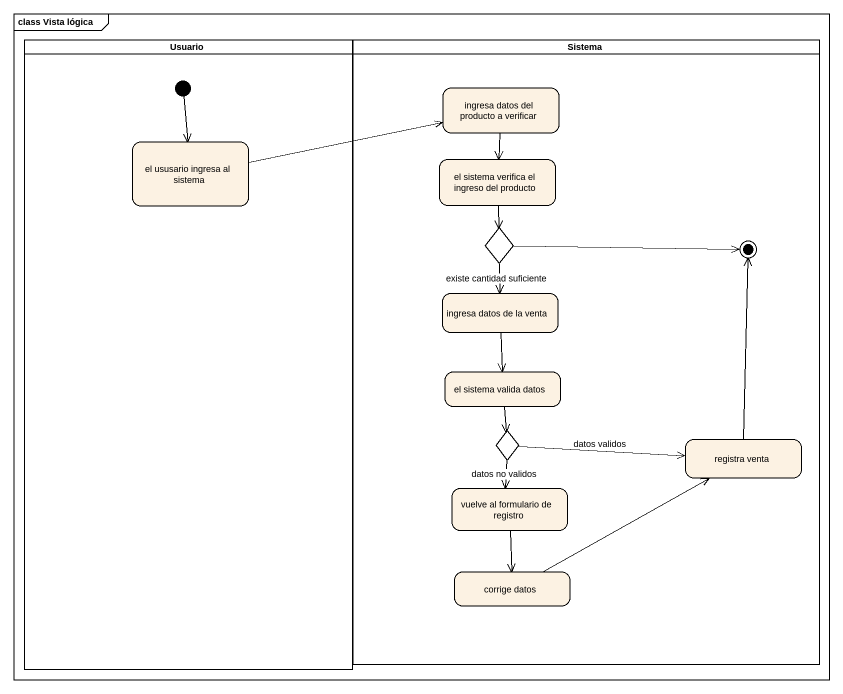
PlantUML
@startuml
mainframe class Vista lógica
hide empty description
state Usuario <<partition>> {
  state "el ususario ingresa al sistema" as el_ususario_ingresa_al
  [*] --> el_ususario_ingresa_al
}
state Sistema <<partition>> {
  state "ingresa datos del producto a verificar" as ingresa_datos_del_producto
  state "el sistema verifica el ingreso del producto" as el_sistema_verifica_el
  state choice1 <<choice>>
  state "ingresa datos de la venta" as ingresa_datos_de_la_venta
  state "el sistema valida datos" as el_sistema_valida_datos
  state choice2 <<choice>>
  state "registra venta" as registra_venta
  state "vuelve al formulario de registro" as vuelve_al_formulario_de
  state "corrige datos" as corrige_datos
  choice1 -right-> [*]
  registra_venta -up-> [*]
}
ingresa_datos_del_producto --> el_sistema_verifica_el
el_ususario_ingresa_al -right-> ingresa_datos_del_producto
el_sistema_verifica_el --> choice1
choice1 --> ingresa_datos_de_la_venta : existe cantidad suficiente
ingresa_datos_de_la_venta --> el_sistema_valida_datos
el_sistema_valida_datos --> choice2
choice2 -right-> registra_venta : datos validos
choice2 --> vuelve_al_formulario_de : datos no validos
vuelve_al_formulario_de --> corrige_datos
corrige_datos -right-> registra_venta
@enduml
